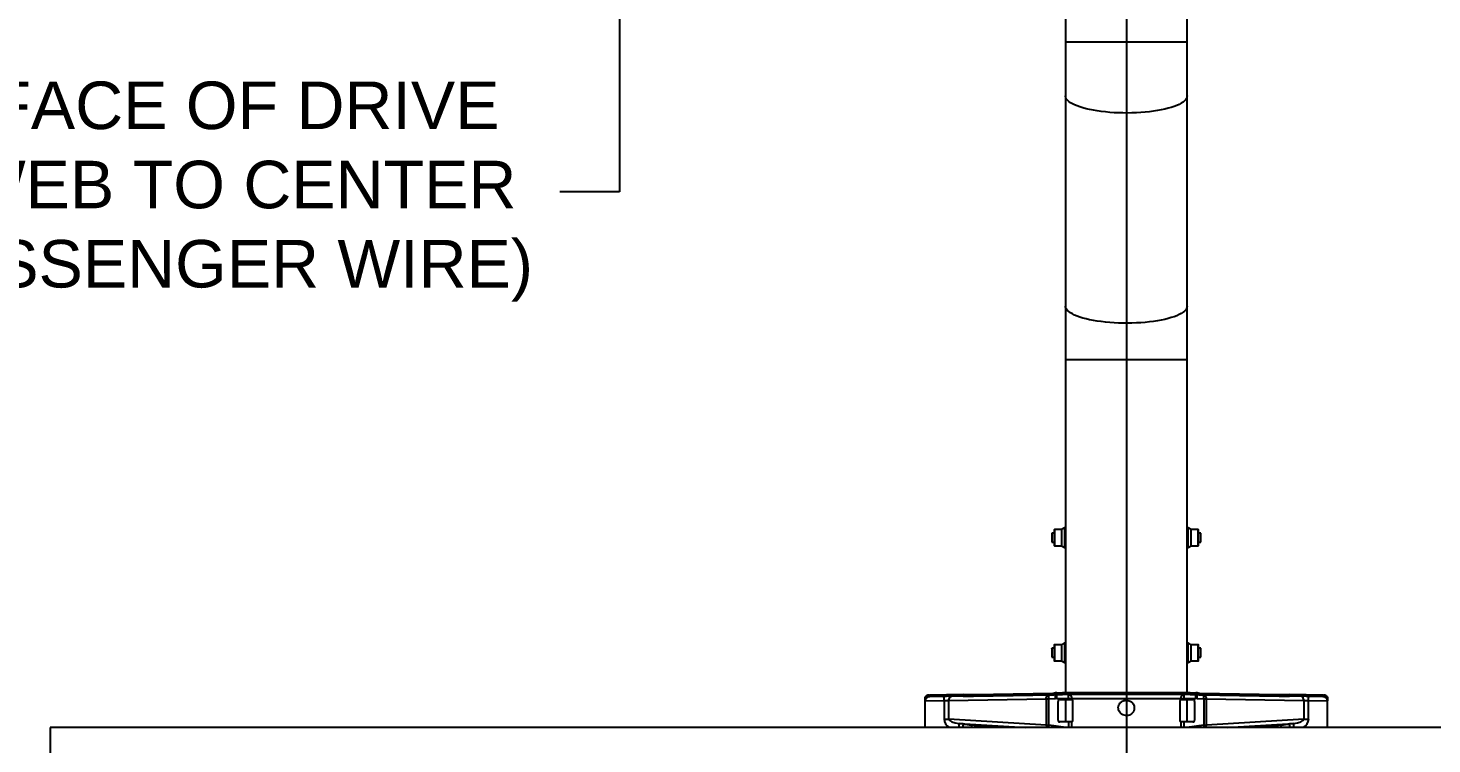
# Model space of a CAD drawing. Header units: inches. Extents: x -1851 to 6314, y -1304 to 4687.
# Drawn here: x -57.4 to 1.7, y 2758 to 2788.2 of the extents above; entities that cross this region are included whole.
import ezdxf

# ---------------------------------------------------------------- set-up
doc = ezdxf.new("R2010")
doc.units = ezdxf.units.IN
doc.header["$MEASUREMENT"] = 0
doc.layers.add('G-ANNO-DIMS', color=1, linetype='Continuous')
doc.styles.add('NEI-A', font='arial.ttf')
doc.dimstyles.new('NEI-A', dxfattribs={"dimtxt": 0.1, "dimasz": 0.125, "dimexe": 0.0625, "dimexo": 0.0625, "dimgap": 0.0625, "dimtad": 0, "dimtih": 1, "dimtoh": 1, "dimdec": 4, "dimzin": 3, "dimdsep": 46, "dimlunit": 4, "dimtxsty": 'NEI-A', "dimcen": 0, "dimadec": 0, "dimazin": 0, "dimtfac": 0.75, "dimtdec": 4, "dimtofl": 0, "dimtmove": 0, "dimatfit": 3, "dimfxl": 1, "dimfrac": 1, "dimtolj": 1, "dimtzin": 0, "dimarcsym": 0})

# ---------------------------------------------------------------- blocks, each defined once
blk = doc.blocks.new('2.4.20_7-7_Mid Plan View')
at = {"color": 7, "linetype": 'Continuous', "lineweight": 25}
for p, q in [((-0.9064, 1.15), (-2.0424, 1.15)), ((-0.9064, -1.15), (-0.9064, 1.15)), ((-0.9064, 0.215), (-0.8779, 0.215)), ((-0.8779, 0.215), (-0.8736, 0.215)), ((-0.8779, 0.215), (-0.8775, 0.1948)), ((-0.8736, 0.21), (-0.8736, 0.2108)), ((-0.8718, 0.21), (-0.8736, 0.21)), ((-0.873, 0.1745), (-0.8736, 0.21)), ((-0.8718, 0.2108), (-0.8718, 0.21)), ((-0.8712, 0.1745), (-0.8718, 0.21)), ((-0.9038, 0.0855), (-0.8973, 0.1896)), ((-0.8775, 0.1948), (-0.8973, 0.1948)), ((-0.8973, 0.1948), (-0.8973, 0.1896)), ((-0.8973, 0.1896), (-0.8774, 0.1896)), ((-0.8774, 0.1896), (-0.8756, 0.0855)), ((-0.9026, 0.1743), (-0.902, 0.1786)), ((-0.873, 0.1745), (-0.8712, 0.1745)), ((-0.871, 0.1633), (-0.8728, 0.1633)), ((-0.8728, 0.1633), (-0.8713, 0.0787)), ((-0.871, 0.1633), (-0.8695, 0.0787)), ((-0.8756, 0.0855), (-0.9038, 0.0855)), ((-0.9038, 0.0855), (-0.9038, 0.0827)), ((-0.9038, 0.0827), (-0.8756, 0.0827)), ((-0.8756, 0.0855), (-0.8756, 0.0827)), ((-0.8756, 0.0827), (-0.8754, 0.0758)), ((-0.8713, 0.0787), (-0.8695, 0.0787)), ((-0.8712, 0.0741), (-0.8712, 0.0758)), ((-0.8694, 0.0741), (-0.8694, 0.0759)), ((-0.835, 0.0768), (-0.835, 0.0692)), ((-0.8181, 0.0771), (-0.8347, 0.0771)), ((-0.8312, 0.0795), (-0.8312, 0.0771)), ((-0.8218, 0.0795), (-0.8312, 0.0795)), ((-0.8218, 0.0795), (-0.8217, 0.0795)), ((-0.8217, 0.0771), (-0.8217, 0.0795)), ((-0.8178, 0.0692), (-0.8178, 0.0768)), ((-0.712, 0.0768), (-0.712, 0.0692)), ((-0.6951, 0.0771), (-0.7117, 0.0771)), ((-0.7082, 0.0795), (-0.7082, 0.0771)), ((-0.6991, 0.0795), (-0.7082, 0.0795)), ((-0.6987, 0.0795), (-0.6991, 0.0795)), ((-0.6987, 0.0771), (-0.6987, 0.0795)), ((-0.6948, 0.0692), (-0.6948, 0.0768)), ((-0.9004, 0.0618), (-0.9004, 0.071)), ((-0.8764, 0.065), (-0.9004, 0.065)), ((-0.9004, 0.059), (-0.9004, 0.0618)), ((-0.8984, 0.073), (-0.8784, 0.073)), ((-0.8764, 0.071), (-0.8764, 0.0618)), ((-0.8764, 0.0618), (-0.8764, 0.059)), ((-0.8754, 0.0618), (-0.8764, 0.0618)), ((-0.8754, 0.0741), (-0.8712, 0.0741)), ((-0.8754, 0.0741), (-0.8754, 0.0618)), ((-0.8754, 0.0618), (-0.8712, 0.0618)), ((-0.8754, 0.0618), (-0.8754, 0.0581)), ((-0.8712, 0.0741), (-0.8712, 0.0682)), ((-0.8694, 0.0682), (-0.8712, 0.0682)), ((-0.8712, -0.0682), (-0.8712, 0.0682)), ((-0.8694, 0.0741), (-0.8694, 0.0682)), ((-0.8694, -0.0682), (-0.8694, 0.0682)), ((-0.8363, 0.065), (-0.8694, 0.065)), ((-0.835, 0.0692), (-0.8368, 0.066)), ((-0.8166, 0.065), (-0.8363, 0.065)), ((-0.8178, 0.0692), (-0.835, 0.0692)), ((-0.816, 0.066), (-0.8178, 0.0692)), ((-0.7133, 0.065), (-0.8166, 0.065)), ((-0.712, 0.0692), (-0.7138, 0.066)), ((-0.6936, 0.065), (-0.7133, 0.065)), ((-0.6948, 0.0692), (-0.712, 0.0692)), ((-0.693, 0.066), (-0.6948, 0.0692)), ((-0.5132, 0.065), (-0.6936, 0.065)), ((-0.4558, 0.065), (-0.5132, 0.065)), ((-0.2311, 0.065), (-0.4558, 0.065)), ((-0.1737, 0.065), (-0.2311, 0.065)), ((-0.1155, 0.065), (-0.1737, 0.065)), ((-0.8984, 0.057), (-0.8784, 0.057)), ((-0.8766, 0.0581), (-0.8754, 0.0581)), ((-0.8754, 0.0581), (-0.8754, -0.0581)), ((-0.9004, -0.0618), (-0.9004, -0.059)), ((-0.8784, -0.057), (-0.8984, -0.057)), ((-0.8754, -0.0581), (-0.8766, -0.0581)), ((-0.8764, -0.059), (-0.8764, -0.0618)), ((-0.8754, -0.0581), (-0.8754, -0.0618)), ((-0.9004, -0.071), (-0.9004, -0.0618)), ((-0.9004, -0.065), (-0.8764, -0.065)), ((-0.8784, -0.073), (-0.8984, -0.073)), ((-0.8764, -0.0618), (-0.8754, -0.0618)), ((-0.8764, -0.0618), (-0.8764, -0.071)), ((-0.8754, -0.0618), (-0.8712, -0.0618)), ((-0.8754, -0.0618), (-0.8754, -0.0741)), ((-0.8754, -0.0741), (-0.8712, -0.0741)), ((-0.8712, -0.0682), (-0.8712, -0.0741)), ((-0.8712, -0.0682), (-0.8694, -0.0682)), ((-0.8712, -0.0758), (-0.8712, -0.0741)), ((-0.8694, -0.065), (-0.8363, -0.065)), ((-0.8694, -0.0682), (-0.8694, -0.0741)), ((-0.8694, -0.0759), (-0.8694, -0.0741)), ((-0.8368, -0.066), (-0.835, -0.0692)), ((-0.8363, -0.065), (-0.8166, -0.065)), ((-0.835, -0.0692), (-0.835, -0.0768)), ((-0.835, -0.0692), (-0.8178, -0.0692)), ((-0.8178, -0.0692), (-0.816, -0.066)), ((-0.8178, -0.0768), (-0.8178, -0.0692)), ((-0.8166, -0.065), (-0.7133, -0.065)), ((-0.7138, -0.066), (-0.712, -0.0692)), ((-0.7133, -0.065), (-0.6936, -0.065)), ((-0.712, -0.0692), (-0.712, -0.0768)), ((-0.712, -0.0692), (-0.6948, -0.0692)), ((-0.6948, -0.0692), (-0.693, -0.066)), ((-0.6948, -0.0768), (-0.6948, -0.0692)), ((-0.6936, -0.065), (-0.5132, -0.065)), ((-0.5132, -0.065), (-0.4558, -0.065)), ((-0.4558, -0.065), (-0.2311, -0.065)), ((-0.2311, -0.065), (-0.1737, -0.065)), ((-0.1737, -0.065), (-0.1155, -0.065)), ((-0.9038, -0.0827), (-0.9038, -0.0855)), ((-0.8756, -0.0827), (-0.9038, -0.0827)), ((-0.8973, -0.1896), (-0.9038, -0.0855)), ((-0.9038, -0.0855), (-0.8756, -0.0855)), ((-0.8756, -0.0855), (-0.8774, -0.1896)), ((-0.8754, -0.0758), (-0.8756, -0.0827)), ((-0.8756, -0.0827), (-0.8756, -0.0855)), ((-0.8713, -0.0787), (-0.8728, -0.1633)), ((-0.8695, -0.0787), (-0.8713, -0.0787)), ((-0.8695, -0.0787), (-0.871, -0.1633)), ((-0.8347, -0.0771), (-0.8181, -0.0771)), ((-0.8312, -0.0771), (-0.8312, -0.0795)), ((-0.8312, -0.0795), (-0.8217, -0.0795)), ((-0.8217, -0.0795), (-0.8217, -0.0771)), ((-0.7117, -0.0771), (-0.6951, -0.0771)), ((-0.7082, -0.0771), (-0.7082, -0.0795)), ((-0.7082, -0.0795), (-0.6987, -0.0795)), ((-0.6987, -0.0795), (-0.6987, -0.0771)), ((-0.8728, -0.1633), (-0.871, -0.1633)), ((-0.902, -0.1786), (-0.9026, -0.1743)), ((-0.8736, -0.21), (-0.873, -0.1745)), ((-0.8712, -0.1745), (-0.873, -0.1745)), ((-0.8718, -0.21), (-0.8712, -0.1745)), ((-0.8973, -0.1896), (-0.8973, -0.1948)), ((-0.8774, -0.1896), (-0.8973, -0.1896)), ((-0.8973, -0.1948), (-0.8775, -0.1948)), ((-0.8775, -0.1948), (-0.8779, -0.215)), ((-0.9064, -0.215), (-0.8779, -0.215)), ((-0.8736, -0.215), (-0.8779, -0.215)), ((-0.8736, -0.21), (-0.8718, -0.21)), ((-0.8736, -0.2108), (-0.8736, -0.21)), ((-0.8718, -0.21), (-0.8718, -0.2108))]:
    blk.add_line(p, q, dxfattribs=at)
at = {"color": 8, "linetype": 'Continuous', "lineweight": 25}
for p, q in [((-0.902, 0.1786), (-0.9064, 0.1077)), ((-0.9064, 0.1407), (-0.9037, 0.1661)), ((-0.9064, 0.0646), (-0.9038, 0.0827)), ((-0.8178, 0.0768), (-0.835, 0.0768)), ((-0.6948, 0.0768), (-0.712, 0.0768)), ((-0.9004, 0.0618), (-0.9064, 0.0618)), ((-0.816, 0.066), (-0.8368, 0.066)), ((-0.693, 0.066), (-0.7138, 0.066)), ((-0.5132, -0.065), (-0.5132, 0.065)), ((-0.1737, -0.065), (-0.1737, 0.065)), ((-0.9064, 0.0581), (-0.9002, 0.0581)), ((-0.9002, -0.0581), (-0.9064, -0.0581)), ((-0.9064, -0.0618), (-0.9004, -0.0618)), ((-0.9038, -0.0827), (-0.9064, -0.0646)), ((-0.8368, -0.066), (-0.816, -0.066)), ((-0.7138, -0.066), (-0.693, -0.066)), ((-0.835, -0.0768), (-0.8178, -0.0768)), ((-0.712, -0.0768), (-0.6948, -0.0768)), ((-0.9064, -0.1077), (-0.902, -0.1786)), ((-0.9037, -0.1661), (-0.9064, -0.1407))]:
    blk.add_line(p, q, dxfattribs=at)
at = {"color": 7, "linetype": 'Continuous', "lineweight": 25, "flags": 128}
for points in [[(-0.8775, 0.1948), (-0.8767, 0.1948), (-0.8759, 0.1948), (-0.8752, 0.1948), (-0.8745, 0.1948), (-0.874, 0.1949), (-0.8736, 0.1949), (-0.8734, 0.1949), (-0.8733, 0.1949)], [(-0.8775, 0.1948), (-0.8775, 0.1934), (-0.8774, 0.192), (-0.8774, 0.1907), (-0.8774, 0.1896)], [(-0.8774, 0.1896), (-0.8766, 0.1895), (-0.8758, 0.1894), (-0.8751, 0.1891), (-0.8744, 0.1888), (-0.8739, 0.1884), (-0.8735, 0.1879), (-0.8733, 0.1874), (-0.8732, 0.1869)], [(-0.873, 0.1745), (-0.8729, 0.1707), (-0.8728, 0.1669), (-0.8728, 0.1633)], [(-0.8712, 0.1745), (-0.8711, 0.1707), (-0.871, 0.1669), (-0.871, 0.1633)], [(-0.8756, 0.0855), (-0.8747, 0.0855), (-0.874, 0.0853), (-0.8732, 0.0851), (-0.8726, 0.0847), (-0.8721, 0.0843), (-0.8717, 0.0838), (-0.8714, 0.0833), (-0.8714, 0.0828)], [(-0.8756, 0.0827), (-0.8747, 0.0827), (-0.8739, 0.0827), (-0.8732, 0.0827), (-0.8726, 0.0828), (-0.8721, 0.0828), (-0.8717, 0.0828), (-0.8714, 0.0828), (-0.8714, 0.0828)], [(-0.8754, 0.0758), (-0.8746, 0.0758), (-0.8738, 0.0758), (-0.8731, 0.0758), (-0.8725, 0.0758), (-0.8719, 0.0758), (-0.8716, 0.0758), (-0.8713, 0.0758), (-0.8712, 0.0758)], [(-0.8713, 0.0787), (-0.8713, 0.0778), (-0.8712, 0.0768), (-0.8712, 0.0758)], [(-0.8695, 0.0787), (-0.8695, 0.0778), (-0.8694, 0.0768), (-0.8694, 0.0759)], [(-0.8756, -0.0827), (-0.8747, -0.0827), (-0.8739, -0.0827), (-0.8732, -0.0827), (-0.8726, -0.0828), (-0.8721, -0.0828), (-0.8717, -0.0828), (-0.8714, -0.0828), (-0.8714, -0.0828)], [(-0.8756, -0.0855), (-0.8747, -0.0855), (-0.874, -0.0853), (-0.8732, -0.0851), (-0.8726, -0.0847), (-0.8721, -0.0843), (-0.8717, -0.0838), (-0.8714, -0.0833), (-0.8714, -0.0828)], [(-0.8754, -0.0758), (-0.8746, -0.0758), (-0.8738, -0.0758), (-0.8731, -0.0758), (-0.8725, -0.0758), (-0.8719, -0.0758), (-0.8716, -0.0758), (-0.8713, -0.0758), (-0.8712, -0.0758)], [(-0.8712, -0.0758), (-0.8712, -0.0768), (-0.8713, -0.0778), (-0.8713, -0.0787)], [(-0.8694, -0.0759), (-0.8694, -0.0768), (-0.8695, -0.0778), (-0.8695, -0.0787)], [(-0.8728, -0.1633), (-0.8728, -0.1669), (-0.8729, -0.1707), (-0.873, -0.1745)], [(-0.871, -0.1633), (-0.871, -0.1669), (-0.8711, -0.1707), (-0.8712, -0.1745)], [(-0.8774, -0.1896), (-0.8774, -0.1907), (-0.8774, -0.192), (-0.8775, -0.1934), (-0.8775, -0.1948)], [(-0.8775, -0.1948), (-0.8767, -0.1948), (-0.8759, -0.1948), (-0.8752, -0.1948), (-0.8745, -0.1948), (-0.874, -0.1949), (-0.8736, -0.1949), (-0.8734, -0.1949), (-0.8733, -0.1949)], [(-0.8774, -0.1896), (-0.8766, -0.1895), (-0.8758, -0.1894), (-0.8751, -0.1891), (-0.8744, -0.1888), (-0.8739, -0.1884), (-0.8735, -0.1879), (-0.8733, -0.1874), (-0.8732, -0.1869)]]:
    blk.add_lwpolyline(points, dxfattribs=at)
at = {"color": 8, "linetype": 'Continuous', "lineweight": 25, "flags": 128}
for points in [[(-0.902, 0.1786), (-0.9023, 0.1787), (-0.9028, 0.1787), (-0.9035, 0.1788), (-0.9045, 0.179), (-0.9056, 0.1791), (-0.9064, 0.1793)], [(-0.9026, 0.1743), (-0.9029, 0.1744), (-0.9034, 0.1745), (-0.9042, 0.1746), (-0.9051, 0.1747), (-0.9063, 0.1749), (-0.9064, 0.1749)], [(-0.9064, 0.0831), (-0.906, 0.083), (-0.9053, 0.0829), (-0.9046, 0.0828), (-0.9038, 0.0827)], [(-0.4558, -0.065), (-0.4572, -0.0648), (-0.4585, -0.0643), (-0.4599, -0.0634), (-0.4612, -0.0622), (-0.4624, -0.0606), (-0.4637, -0.0587), (-0.4649, -0.0565), (-0.4661, -0.054), (-0.4672, -0.0511), (-0.4682, -0.048), (-0.4692, -0.0447), (-0.4701, -0.0411), (-0.4709, -0.0372), (-0.4716, -0.0332), (-0.4723, -0.029), (-0.4728, -0.0246), (-0.4733, -0.0201), (-0.4737, -0.0155), (-0.4739, -0.0108), (-0.4741, -0.006), (-0.4742, -0.0012), (-0.4742, 0.0036), (-0.474, 0.0084), (-0.4738, 0.0131), (-0.4735, 0.0178), (-0.4731, 0.0224), (-0.4725, 0.0268), (-0.4719, 0.0311), (-0.4712, 0.0352), (-0.4705, 0.0392), (-0.4696, 0.0429), (-0.4687, 0.0464), (-0.4677, 0.0496), (-0.4666, 0.0526), (-0.4655, 0.0553), (-0.4643, 0.0576), (-0.4631, 0.0597), (-0.4618, 0.0614), (-0.4605, 0.0628), (-0.4592, 0.0639), (-0.4578, 0.0646), (-0.4565, 0.065), (-0.4558, 0.065)], [(-0.2311, -0.065), (-0.2324, -0.0648), (-0.2338, -0.0643), (-0.2351, -0.0634), (-0.2364, -0.0622), (-0.2377, -0.0606), (-0.239, -0.0587), (-0.2402, -0.0565), (-0.2413, -0.054), (-0.2424, -0.0511), (-0.2435, -0.048), (-0.2444, -0.0447), (-0.2453, -0.0411), (-0.2462, -0.0372), (-0.2469, -0.0332), (-0.2475, -0.029), (-0.2481, -0.0246), (-0.2486, -0.0201), (-0.2489, -0.0155), (-0.2492, -0.0108), (-0.2494, -0.006), (-0.2495, -0.0012), (-0.2494, 0.0036), (-0.2493, 0.0084), (-0.2491, 0.0131), (-0.2488, 0.0178), (-0.2483, 0.0224), (-0.2478, 0.0268), (-0.2472, 0.0311), (-0.2465, 0.0352), (-0.2458, 0.0392), (-0.2449, 0.0429), (-0.244, 0.0464), (-0.243, 0.0496), (-0.2419, 0.0526), (-0.2408, 0.0553), (-0.2396, 0.0576), (-0.2384, 0.0597), (-0.2371, 0.0614), (-0.2358, 0.0628), (-0.2345, 0.0639), (-0.2331, 0.0646), (-0.2318, 0.065), (-0.2311, 0.065)], [(-0.9038, -0.0827), (-0.9046, -0.0828), (-0.9053, -0.0829), (-0.906, -0.083), (-0.9064, -0.0831)], [(-0.9064, -0.1749), (-0.9063, -0.1749), (-0.9051, -0.1747), (-0.9042, -0.1746), (-0.9034, -0.1745), (-0.9029, -0.1744), (-0.9026, -0.1743)], [(-0.9064, -0.1793), (-0.9056, -0.1791), (-0.9045, -0.179), (-0.9035, -0.1788), (-0.9028, -0.1787), (-0.9023, -0.1787), (-0.902, -0.1786)]]:
    blk.add_lwpolyline(points, dxfattribs=at)
at = {"color": 8, "linetype": 'Continuous', "lineweight": 25}
for centre, radius, start, end in [((-0.9069, 0.1685), 0.00408, 277.3541, 322.906), ((-0.9041, 0.08), 0.00549, 87.1999, 115.4855), ((-0.9041, -0.08), 0.00549, 244.5145, 272.8001), ((-0.9068, -0.1683), 0.00384, 35.6074, 84.1326)]:
    blk.add_arc(centre, radius, start, end, dxfattribs=at)
at = {"color": 7, "linetype": 'Continuous', "lineweight": 25}
for centre, radius, start, end in [((-0.9694, 0.0741), 0.094, 0, 1), ((-0.8347, 0.0768), 0.000303, 90, 180), ((-0.8181, 0.0768), 0.000303, 0, 90), ((-0.7117, 0.0768), 0.000303, 90, 180), ((-0.6951, 0.0768), 0.000303, 0, 90), ((-0.8984, 0.071), 0.002, 90, 180), ((-0.8784, 0.071), 0.002, 0, 90), ((-0.8752, 0.0621), 0.00396, 266.302, 355.7483), ((-0.8363, 0.0656), 0.000649, 150.6573, 270), ((-0.8166, 0.0656), 0.000649, 270, 29.3427), ((-0.7133, 0.0656), 0.000649, 150.6573, 270), ((-0.6936, 0.0656), 0.000649, 270, 29.3427), ((-0.8752, -0.0621), 0.00396, 4.2517, 93.698), ((-0.8984, -0.071), 0.002, 180, 270), ((-0.8784, -0.071), 0.002, 270, 0), ((-0.9694, -0.0741), 0.094, 359, 0), ((-0.8363, -0.0656), 0.000649, 90, 209.3427), ((-0.8166, -0.0656), 0.000649, 330.6573, 90), ((-0.7133, -0.0656), 0.000649, 90, 209.3427), ((-0.6936, -0.0656), 0.000649, 330.6573, 90), ((-0.8347, -0.0768), 0.000303, 180, 270), ((-0.8181, -0.0768), 0.000303, 270, 0), ((-0.7117, -0.0768), 0.000303, 180, 270), ((-0.6951, -0.0768), 0.000303, 270, 0)]:
    blk.add_arc(centre, radius, start, end, dxfattribs=at)
for centre, major_axis, ratio, start_param, end_param in [((-0.8778, 0.2108), (0.00302, -0.00297), 0.982697, 0.785398, 2.356194), ((-0.8778, 0.2108), (0.00432, -0.00424), 0.982697, 0.785398, 1.560796), ((-0.898, 0.1768), (0.0008, 0.0128), 0.327659, 0.041301, 1.447993), ((-0.9006, 0.1743), (0.0032, 0.0222), 0.090778, 1.584069, 1.966389), ((-0.9006, -0.1743), (-0.0032, 0.0222), 0.090778, 1.175203, 1.557523), ((-0.898, -0.1768), (-0.0008, 0.0128), 0.327659, 1.6936, 3.100292), ((-0.8778, -0.2108), (0.00302, 0.00297), 0.982697, 3.926991, 5.497787), ((-0.8778, -0.2108), (0.00432, 0.00424), 0.982697, 4.72239, 5.497787)]:
    blk.add_ellipse(centre, major_axis=major_axis, ratio=ratio, start_param=start_param, end_param=end_param, dxfattribs=at)
at = {"color": 8, "linetype": 'Continuous', "lineweight": 25}
for centre, major_axis, start_param, end_param in [((-0.898, 0.1768), (-0.0011, -0.018), 3.182894, 4.015136), ((-0.898, -0.1768), (0.0011, -0.018), 5.409642, 6.241884)]:
    blk.add_ellipse(centre, major_axis=major_axis, ratio=0.666144, start_param=start_param, end_param=end_param, dxfattribs=at)
at = {"color": 7, "linetype": 'Continuous', "lineweight": 25}
for points, knots in [([(-0.9002, 0.0581), (-0.9003, 0.0583), (-0.9004, 0.0585), (-0.9004, 0.0589), (-0.9004, 0.059)], [0, 0, 0, 0, 0.602871, 1, 1, 1, 1]), ([(-0.9002, 0.0581), (-0.9002, 0.0581), (-0.9001, 0.0579), (-0.8998, 0.0575), (-0.8994, 0.0572), (-0.8989, 0.057), (-0.8986, 0.057), (-0.8984, 0.057), (-0.8984, 0.057)], [0, 0, 0, 0, 0.117335, 0.406325, 0.697607, 0.839902, 0.983447, 1, 1, 1, 1]), ([(-0.8784, 0.057), (-0.8783, 0.057), (-0.8781, 0.057), (-0.8777, 0.0571), (-0.8772, 0.0574), (-0.8768, 0.0577), (-0.8767, 0.058), (-0.8766, 0.0581)], [0, 0, 0, 0, 0.108686, 0.226891, 0.424825, 0.763559, 1, 1, 1, 1]), ([(-0.8764, 0.059), (-0.8764, 0.0589), (-0.8764, 0.0585), (-0.8765, 0.0583), (-0.8766, 0.0581)], [0, 0, 0, 0, 0.326985, 1, 1, 1, 1]), ([(-0.8863, -0.0085), (-0.8854, -0.0085), (-0.8836, -0.0085), (-0.881, -0.0074), (-0.8789, -0.0055), (-0.8775, -0.0029), (-0.8771, 0), (-0.8775, 0.0028), (-0.8788, 0.0054), (-0.8809, 0.0074), (-0.8835, 0.0085), (-0.8863, 0.0087), (-0.889, 0.0079), (-0.8913, 0.0062), (-0.8929, 0.0038), (-0.8937, 0.001), (-0.8936, -0.0019), (-0.8925, -0.0046), (-0.8907, -0.0068), (-0.8885, -0.0081), (-0.887, -0.0084), (-0.8863, -0.0085)], [0, 0, 0, 0, 0.0521537, 0.104632, 0.1580152, 0.2124533, 0.2672044, 0.321569, 0.3754612, 0.4290009, 0.4820336, 0.5344315, 0.5866809, 0.6396725, 0.6938067, 0.7485533, 0.803089, 0.857124, 0.9107849, 0.9640203, 1, 1, 1, 1]), ([(-0.9004, -0.059), (-0.9004, -0.0589), (-0.9004, -0.0585), (-0.9003, -0.0583), (-0.9002, -0.0581)], [0, 0, 0, 0, 0.326986, 1, 1, 1, 1]), ([(-0.8984, -0.057), (-0.8985, -0.057), (-0.8987, -0.057), (-0.8991, -0.0571), (-0.8996, -0.0573), (-0.9, -0.0577), (-0.9001, -0.058), (-0.9002, -0.0581)], [0, 0, 0, 0, 0.090321, 0.207301, 0.394191, 0.707856, 1, 1, 1, 1]), ([(-0.8766, -0.0581), (-0.8768, -0.0579), (-0.8769, -0.0576), (-0.8775, -0.0572), (-0.8779, -0.0571), (-0.8782, -0.057), (-0.8784, -0.057), (-0.8784, -0.057)], [0, 0, 0, 0, 0.452717, 0.64832, 0.845723, 0.967695, 1, 1, 1, 1]), ([(-0.8766, -0.0581), (-0.8766, -0.0583), (-0.8764, -0.0585), (-0.8764, -0.0589), (-0.8764, -0.059)], [0, 0, 0, 0, 0.6028694, 1, 1, 1, 1])]:
    blk.add_open_spline(points, degree=3, knots=knots, dxfattribs=at)
blk = doc.blocks.new('*D96')
at = {"layer": 'Defpoints', "color": 0, "transparency": 16777216}
for p in [(-11.186, 2806.409), (-32.511, 2794.409), (-11.186, 2794.409)]:
    blk.add_point(p, dxfattribs=at)
at = {"layer": 'G-ANNO-DIMS', "color": 0, "lineweight": -2, "transparency": 16777216}
for p, q in [((-12.436, 2806.409), (-33.761, 2806.409)), ((-32.511, 2803.909), (-32.511, 2796.909)), ((-12.436, 2794.409), (-33.761, 2794.409)), ((-32.511, 2794.409), (-32.511, 2781.277)), ((-32.511, 2781.277), (-35.011, 2781.277))]:
    blk.add_line(p, q, dxfattribs=at)
at = {"layer": 'G-ANNO-DIMS', "color": 0, "transparency": 16777216}
for points in [[(-32.928, 2803.909), (-32.095, 2803.909), (-32.511, 2806.409)], [(-32.928, 2796.909), (-32.095, 2796.909), (-32.511, 2794.409)]]:
    blk.add_solid(points, dxfattribs=at)
at = {"layer": 'G-ANNO-DIMS', "color": 0, "transparency": 16777216, "insert": (-51.899, 2781.277), "char_height": 2, "width": 33.35195, "attachment_point": 5, "style": 'NEI-A'}
blk.add_mtext('\\A1;1\'-0" (FACE OF DRIVE PILE WEB TO CENTER OF MESSENGER WIRE)', dxfattribs=at)
blk = doc.blocks.new('*D102')
at = {"layer": 'Defpoints', "color": 0, "transparency": 16777216}
for p in [(-11.186, 2794.409), (228.814, 2757.564), (228.814, 2755.174)]:
    blk.add_point(p, dxfattribs=at)
at = {"layer": 'G-ANNO-DIMS', "color": 0, "lineweight": -2, "transparency": 16777216}
for p, q in [((-11.186, 2793.159), (-11.186, 2753.924)), ((228.814, 2756.314), (228.814, 2753.924)), ((-8.686, 2755.174), (91.187, 2755.174)), ((226.314, 2755.174), (125.21, 2755.174))]:
    blk.add_line(p, q, dxfattribs=at)
at = {"layer": 'G-ANNO-DIMS', "color": 0, "transparency": 16777216}
for points in [[(-8.686, 2755.591), (-8.686, 2754.757), (-11.186, 2755.174)], [(226.314, 2755.591), (226.314, 2754.757), (228.814, 2755.174)]]:
    blk.add_solid(points, dxfattribs=at)
at = {"layer": 'G-ANNO-DIMS', "color": 0, "transparency": 16777216, "insert": (108.198, 2755.174), "char_height": 2, "width": 33.22459, "attachment_point": 5, "style": 'NEI-A'}
blk.add_mtext('\\A1;11\'-1" (CENTER LINE OF TRACKER TORQUE TUBE TO CENTERLINE OF MESSENGER WIRE)', dxfattribs=at)

msp = doc.modelspace()

# ---------------------------------------------------------------- block references
at = {"xscale": 39.37008, "yscale": 39.37008, "zscale": 39.37008, "rotation": 90}
msp.add_blockref('2.4.20_7-7_Mid Plan View', (-11.18635, 2794.40906), dxfattribs=at)

# ---------------------------------------------------------------- dimensions: what is measured, and where the dimension line sits
at = {"layer": 'G-ANNO-DIMS'}
dim = msp.add_linear_dim(base=(-32.51142, 2794.40906), p1=(-11.18635, 2806.40906), p2=(-11.18635, 2794.40906), angle=90, text='1\'-0" (FACE OF DRIVE PILE WEB TO CENTER OF MESSENGER WIRE)', dimstyle='NEI-A', override={"dimscale": 20}, dxfattribs=at)
dim.commit()
dim.dimension.update_dxf_attribs({"geometry": '*D96', "text_midpoint": (-51.89921, 2781.27705), "dimtype": 160})
dim = msp.add_linear_dim(base=(228.81365, 2755.17407), p1=(-11.18635, 2794.40906), p2=(228.81365, 2757.56394), text='11\'-1" (CENTER LINE OF TRACKER TORQUE TUBE TO CENTERLINE OF MESSENGER WIRE)', dimstyle='NEI-A', override={"dimscale": 20, "dimdec": 2}, dxfattribs=at)
dim.commit()
dim.dimension.update_dxf_attribs({"geometry": '*D102', "text_midpoint": (108.19829, 2755.17407), "dimtype": 160})

doc.saveas('drawing.dxf')
